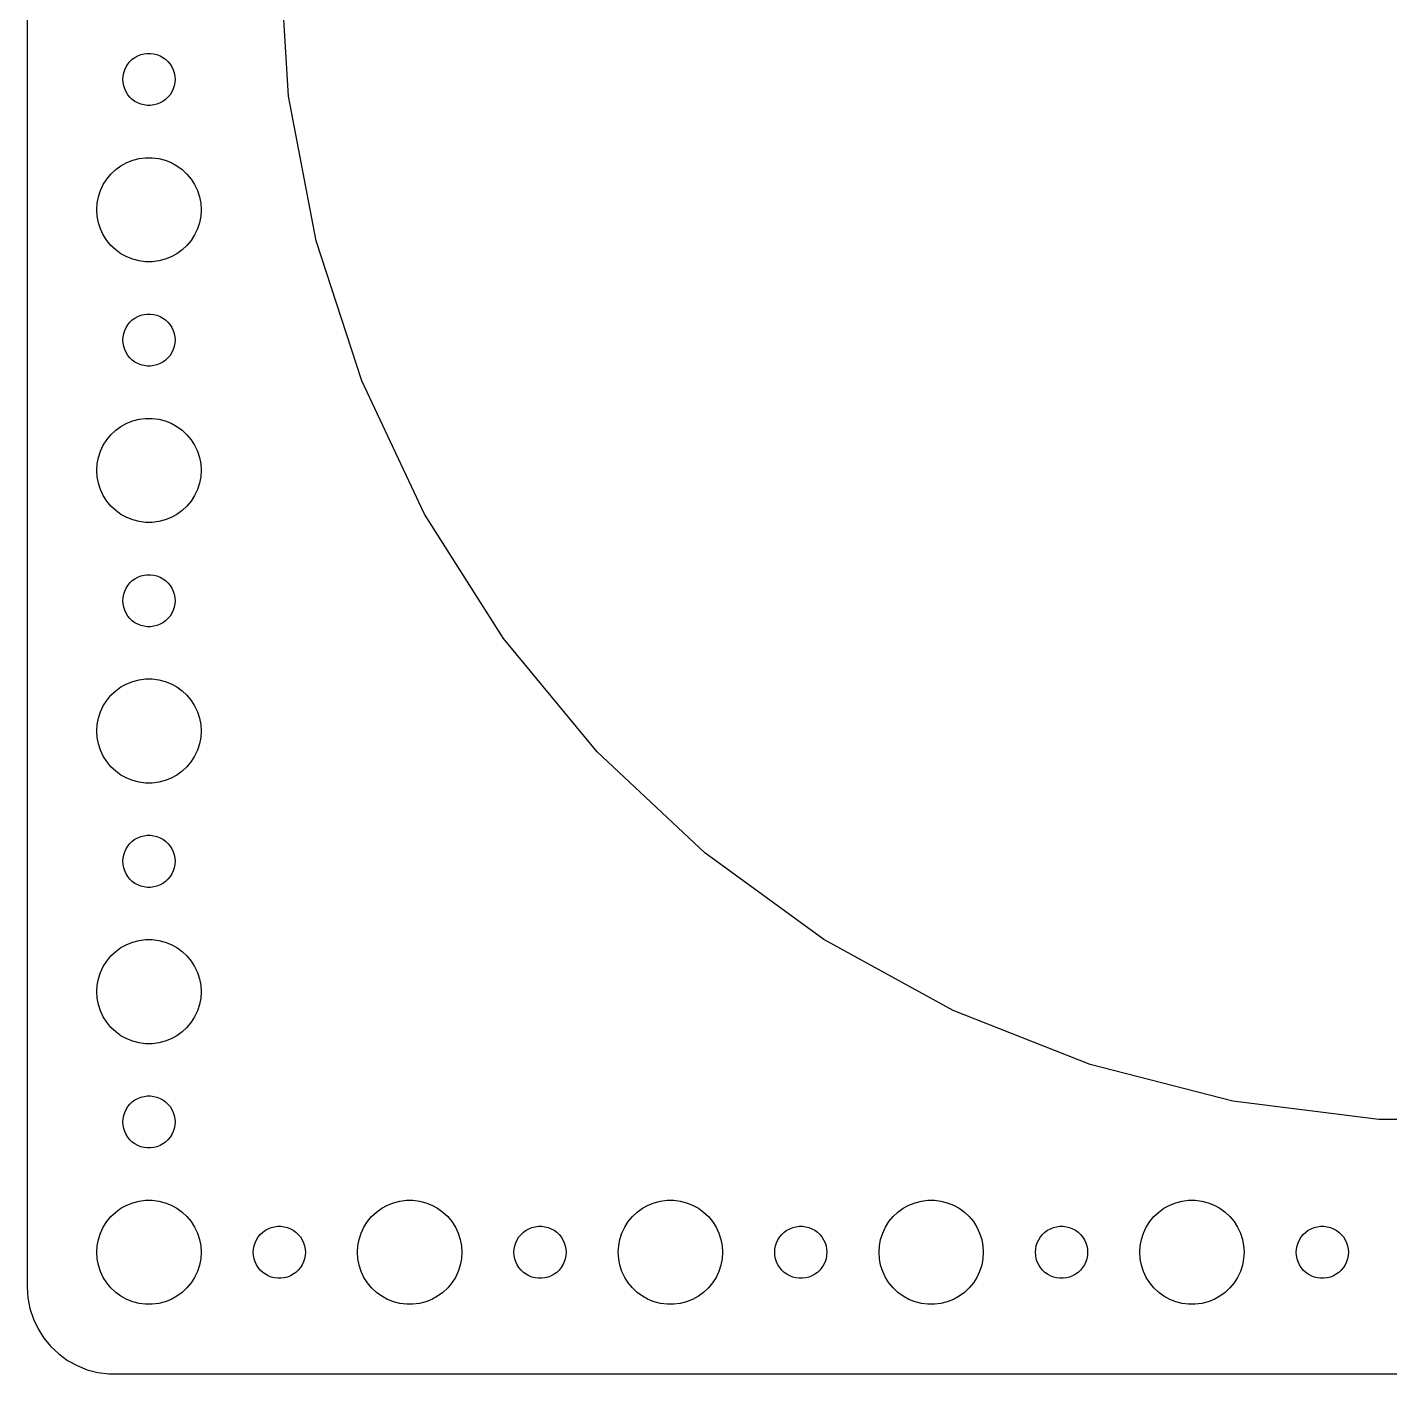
# Model space of a CAD drawing. Header units: metres. Extents: x -82 to 82, y -82 to 82.
# Drawn here: x -82 to -3.6, y -82 to -4.5 of the extents above; entities that cross this region are included whole.
import ezdxf

# ---------------------------------------------------------------- set-up
doc = ezdxf.new("R2010")
doc.units = ezdxf.units.M

msp = doc.modelspace()

# ---------------------------------------------------------------- linework, layer by layer
for p, q in [((-82, 77), (-82, -77)), ((-66.9677, -8.45999), (-67.5, 0)), ((-75.9561, -6.34422), (-75.8037, -6.23351)), ((-75.8037, -6.23351), (-75.6387, -6.14275)), ((-75.6387, -6.14275), (-75.4635, -6.07341)), ((-75.4635, -6.07341), (-75.2811, -6.02657)), ((-75.2811, -6.02657), (-75.0942, -6.00294)), ((-75.0942, -6.00294), (-74.9058, -6.00294)), ((-74.9058, -6.00294), (-74.7189, -6.02657)), ((-74.7189, -6.02657), (-74.5365, -6.07341)), ((-74.5365, -6.07341), (-74.3613, -6.14275)), ((-74.3613, -6.14275), (-74.1963, -6.23351)), ((-74.1963, -6.23351), (-74.0439, -6.34422)), ((-76.4529, -7.12695), (-76.3947, -6.9478)), ((-76.3947, -6.9478), (-76.3145, -6.77736)), ((-76.3145, -6.77736), (-76.2135, -6.61832)), ((-76.2135, -6.61832), (-76.0934, -6.47318)), ((-76.0934, -6.47318), (-75.9561, -6.34422)), ((-74.0439, -6.34422), (-73.9065, -6.47318)), ((-73.9065, -6.47318), (-73.7865, -6.61832)), ((-73.7865, -6.61832), (-73.6855, -6.77736)), ((-73.6855, -6.77736), (-73.6053, -6.9478)), ((-73.6053, -6.9478), (-73.5471, -7.12695)), ((-76.5, -7.5), (-76.4882, -7.312)), ((-76.4882, -7.68799), (-76.5, -7.5)), ((-76.4882, -7.312), (-76.4529, -7.12695)), ((-76.4529, -7.87303), (-76.4882, -7.68799)), ((-73.5471, -7.12695), (-73.5118, -7.312)), ((-73.5118, -7.68799), (-73.5471, -7.87303)), ((-73.5118, -7.312), (-73.5, -7.5)), ((-73.5, -7.5), (-73.5118, -7.68799)), ((-76.3947, -8.05219), (-76.4529, -7.87303)), ((-76.3145, -8.22263), (-76.3947, -8.05219)), ((-76.2135, -8.38167), (-76.3145, -8.22263)), ((-76.0934, -8.52681), (-76.2135, -8.38167)), ((-75.9561, -8.65576), (-76.0934, -8.52681)), ((-73.9065, -8.52681), (-74.0439, -8.65576)), ((-73.7865, -8.38167), (-73.9065, -8.52681)), ((-73.6855, -8.22263), (-73.7865, -8.38167)), ((-73.6053, -8.05219), (-73.6855, -8.22263)), ((-73.5471, -7.87303), (-73.6053, -8.05219)), ((-65.3794, -16.7866), (-66.9677, -8.45999)), ((-75.8037, -8.76648), (-75.9561, -8.65576)), ((-75.6387, -8.85724), (-75.8037, -8.76648)), ((-75.4635, -8.92657), (-75.6387, -8.85724)), ((-75.2811, -8.97342), (-75.4635, -8.92657)), ((-75.0942, -8.99704), (-75.2811, -8.97342)), ((-74.9058, -8.99704), (-75.0942, -8.99704)), ((-74.7189, -8.97342), (-74.9058, -8.99704)), ((-74.5365, -8.92657), (-74.7189, -8.97342)), ((-74.3613, -8.85724), (-74.5365, -8.92657)), ((-74.1963, -8.76648), (-74.3613, -8.85724)), ((-74.0439, -8.65576), (-74.1963, -8.76648)), ((-76.9123, -12.6884), (-76.6075, -12.467)), ((-76.6075, -12.467), (-76.2773, -12.2855)), ((-76.2773, -12.2855), (-75.927, -12.1468)), ((-75.927, -12.1468), (-75.5621, -12.0531)), ((-75.5621, -12.0531), (-75.1884, -12.0059)), ((-75.1884, -12.0059), (-74.8116, -12.0059)), ((-74.8116, -12.0059), (-74.4379, -12.0531)), ((-74.4379, -12.0531), (-74.073, -12.1468)), ((-74.073, -12.1468), (-73.7227, -12.2855)), ((-73.7227, -12.2855), (-73.3925, -12.467)), ((-73.3925, -12.467), (-73.0877, -12.6884)), ((-77.6289, -13.5547), (-77.427, -13.2366)), ((-77.427, -13.2366), (-77.1869, -12.9464)), ((-77.1869, -12.9464), (-76.9123, -12.6884)), ((-73.0877, -12.6884), (-72.8131, -12.9464)), ((-72.8131, -12.9464), (-72.573, -13.2366)), ((-72.573, -13.2366), (-72.3711, -13.5547)), ((-77.9057, -14.2539), (-77.7893, -13.8956)), ((-77.7893, -13.8956), (-77.6289, -13.5547)), ((-72.3711, -13.5547), (-72.2107, -13.8956)), ((-72.2107, -13.8956), (-72.0943, -14.2539)), ((-78, -15), (-77.9763, -14.624)), ((-77.9763, -14.624), (-77.9057, -14.2539)), ((-72.0943, -14.2539), (-72.0237, -14.624)), ((-72.0237, -14.624), (-72, -15)), ((-77.9763, -15.376), (-78, -15)), ((-77.9057, -15.7461), (-77.9763, -15.376)), ((-72.0237, -15.376), (-72.0943, -15.7461)), ((-72, -15), (-72.0237, -15.376)), ((-77.7893, -16.1044), (-77.9057, -15.7461)), ((-77.6289, -16.4453), (-77.7893, -16.1044)), ((-77.427, -16.7634), (-77.6289, -16.4453)), ((-72.3711, -16.4453), (-72.573, -16.7634)), ((-72.2107, -16.1044), (-72.3711, -16.4453)), ((-72.0943, -15.7461), (-72.2107, -16.1044)), ((-77.1869, -17.0536), (-77.427, -16.7634)), ((-76.9123, -17.3115), (-77.1869, -17.0536)), ((-72.8131, -17.0536), (-73.0877, -17.3115)), ((-72.573, -16.7634), (-72.8131, -17.0536)), ((-62.7599, -24.8484), (-65.3794, -16.7866)), ((-76.6075, -17.533), (-76.9123, -17.3115)), ((-76.2773, -17.7145), (-76.6075, -17.533)), ((-75.927, -17.8532), (-76.2773, -17.7145)), ((-75.5621, -17.9469), (-75.927, -17.8532)), ((-75.1884, -17.9941), (-75.5621, -17.9469)), ((-74.8116, -17.9941), (-75.1884, -17.9941)), ((-74.4379, -17.9469), (-74.8116, -17.9941)), ((-74.073, -17.8532), (-74.4379, -17.9469)), ((-73.7227, -17.7145), (-74.073, -17.8532)), ((-73.3925, -17.533), (-73.7227, -17.7145)), ((-73.0877, -17.3115), (-73.3925, -17.533)), ((-75.8037, -21.2335), (-75.6387, -21.1427)), ((-75.6387, -21.1427), (-75.4635, -21.0734)), ((-75.4635, -21.0734), (-75.2811, -21.0266)), ((-75.2811, -21.0266), (-75.0942, -21.003)), ((-75.0942, -21.003), (-74.9058, -21.003)), ((-74.9058, -21.003), (-74.7189, -21.0266)), ((-74.7189, -21.0266), (-74.5365, -21.0734)), ((-74.5365, -21.0734), (-74.3613, -21.1427)), ((-74.3613, -21.1427), (-74.1963, -21.2335)), ((-76.3947, -21.9478), (-76.3145, -21.7774)), ((-76.3145, -21.7774), (-76.2135, -21.6183)), ((-76.2135, -21.6183), (-76.0934, -21.4732)), ((-76.0934, -21.4732), (-75.9561, -21.3442)), ((-75.9561, -21.3442), (-75.8037, -21.2335)), ((-74.1963, -21.2335), (-74.0439, -21.3442)), ((-74.0439, -21.3442), (-73.9065, -21.4732)), ((-73.9065, -21.4732), (-73.7865, -21.6183)), ((-73.7865, -21.6183), (-73.6855, -21.7774)), ((-73.6855, -21.7774), (-73.6053, -21.9478)), ((-76.5, -22.5), (-76.4882, -22.312)), ((-76.4882, -22.688), (-76.5, -22.5)), ((-76.4882, -22.312), (-76.4529, -22.127)), ((-76.4529, -22.873), (-76.4882, -22.688)), ((-76.4529, -22.127), (-76.3947, -21.9478)), ((-73.6053, -21.9478), (-73.5471, -22.127)), ((-73.5471, -22.127), (-73.5118, -22.312)), ((-73.5118, -22.688), (-73.5471, -22.873)), ((-73.5118, -22.312), (-73.5, -22.5)), ((-73.5, -22.5), (-73.5118, -22.688)), ((-76.3947, -23.0522), (-76.4529, -22.873)), ((-76.3145, -23.2226), (-76.3947, -23.0522)), ((-76.2135, -23.3817), (-76.3145, -23.2226)), ((-76.0934, -23.5268), (-76.2135, -23.3817)), ((-73.7865, -23.3817), (-73.9065, -23.5268)), ((-73.6855, -23.2226), (-73.7865, -23.3817)), ((-73.6053, -23.0522), (-73.6855, -23.2226)), ((-73.5471, -22.873), (-73.6053, -23.0522)), ((-75.9561, -23.6558), (-76.0934, -23.5268)), ((-75.8037, -23.7665), (-75.9561, -23.6558)), ((-75.6387, -23.8572), (-75.8037, -23.7665)), ((-75.4635, -23.9266), (-75.6387, -23.8572)), ((-75.2811, -23.9734), (-75.4635, -23.9266)), ((-75.0942, -23.997), (-75.2811, -23.9734)), ((-74.9058, -23.997), (-75.0942, -23.997)), ((-74.7189, -23.9734), (-74.9058, -23.997)), ((-74.5365, -23.9266), (-74.7189, -23.9734)), ((-74.3613, -23.8572), (-74.5365, -23.9266)), ((-74.1963, -23.7665), (-74.3613, -23.8572)), ((-74.0439, -23.6558), (-74.1963, -23.7665)), ((-73.9065, -23.5268), (-74.0439, -23.6558)), ((-59.1507, -32.5184), (-62.7599, -24.8484)), ((-76.6075, -27.467), (-76.2773, -27.2855)), ((-76.2773, -27.2855), (-75.927, -27.1468)), ((-75.927, -27.1468), (-75.5621, -27.0531)), ((-75.5621, -27.0531), (-75.1884, -27.0059)), ((-75.1884, -27.0059), (-74.8116, -27.0059)), ((-74.8116, -27.0059), (-74.4379, -27.0531)), ((-74.4379, -27.0531), (-74.073, -27.1468)), ((-74.073, -27.1468), (-73.7227, -27.2855)), ((-73.7227, -27.2855), (-73.3925, -27.467)), ((-77.427, -28.2366), (-77.1869, -27.9464)), ((-77.1869, -27.9464), (-76.9123, -27.6884)), ((-76.9123, -27.6884), (-76.6075, -27.467)), ((-73.3925, -27.467), (-73.0877, -27.6884)), ((-73.0877, -27.6884), (-72.8131, -27.9464)), ((-72.8131, -27.9464), (-72.573, -28.2366)), ((-77.9057, -29.2539), (-77.7893, -28.8956)), ((-77.7893, -28.8956), (-77.6289, -28.5547)), ((-77.6289, -28.5547), (-77.427, -28.2366)), ((-72.573, -28.2366), (-72.3711, -28.5547)), ((-72.3711, -28.5547), (-72.2107, -28.8956)), ((-72.2107, -28.8956), (-72.0943, -29.2539)), ((-78, -30), (-77.9763, -29.624)), ((-77.9763, -29.624), (-77.9057, -29.2539)), ((-72.0943, -29.2539), (-72.0237, -29.624)), ((-72.0237, -29.624), (-72, -30)), ((-77.9763, -30.376), (-78, -30)), ((-77.9057, -30.7461), (-77.9763, -30.376)), ((-72.0237, -30.376), (-72.0943, -30.7461)), ((-72, -30), (-72.0237, -30.376)), ((-77.7893, -31.1044), (-77.9057, -30.7461)), ((-77.6289, -31.4453), (-77.7893, -31.1044)), ((-72.2107, -31.1044), (-72.3711, -31.4453)), ((-72.0943, -30.7461), (-72.2107, -31.1044)), ((-77.427, -31.7634), (-77.6289, -31.4453)), ((-77.1869, -32.0536), (-77.427, -31.7634)), ((-76.9123, -32.3115), (-77.1869, -32.0536)), ((-72.8131, -32.0536), (-73.0877, -32.3115)), ((-72.573, -31.7634), (-72.8131, -32.0536)), ((-72.3711, -31.4453), (-72.573, -31.7634)), ((-76.6075, -32.533), (-76.9123, -32.3115)), ((-76.2773, -32.7145), (-76.6075, -32.533)), ((-75.927, -32.8532), (-76.2773, -32.7145)), ((-75.5621, -32.9469), (-75.927, -32.8532)), ((-74.073, -32.8532), (-74.4379, -32.9469)), ((-73.7227, -32.7145), (-74.073, -32.8532)), ((-73.3925, -32.533), (-73.7227, -32.7145)), ((-73.0877, -32.3115), (-73.3925, -32.533)), ((-54.6086, -39.6755), (-59.1507, -32.5184)), ((-75.1884, -32.9941), (-75.5621, -32.9469)), ((-74.8116, -32.9941), (-75.1884, -32.9941)), ((-74.4379, -32.9469), (-74.8116, -32.9941)), ((-75.4635, -36.0734), (-75.2811, -36.0266)), ((-75.2811, -36.0266), (-75.0942, -36.003)), ((-75.0942, -36.003), (-74.9058, -36.003)), ((-74.9058, -36.003), (-74.7189, -36.0266)), ((-74.7189, -36.0266), (-74.5365, -36.0734)), ((-76.3947, -36.9478), (-76.3145, -36.7774)), ((-76.3145, -36.7774), (-76.2135, -36.6183)), ((-76.2135, -36.6183), (-76.0934, -36.4732)), ((-76.0934, -36.4732), (-75.9561, -36.3442)), ((-75.9561, -36.3442), (-75.8037, -36.2335)), ((-75.8037, -36.2335), (-75.6387, -36.1428)), ((-75.6387, -36.1428), (-75.4635, -36.0734)), ((-74.5365, -36.0734), (-74.3613, -36.1428)), ((-74.3613, -36.1428), (-74.1963, -36.2335)), ((-74.1963, -36.2335), (-74.0439, -36.3442)), ((-74.0439, -36.3442), (-73.9065, -36.4732)), ((-73.9065, -36.4732), (-73.7865, -36.6183)), ((-73.7865, -36.6183), (-73.6855, -36.7774)), ((-73.6855, -36.7774), (-73.6053, -36.9478)), ((-76.5, -37.5), (-76.4882, -37.312)), ((-76.4882, -37.688), (-76.5, -37.5)), ((-76.4882, -37.312), (-76.4529, -37.127)), ((-76.4529, -37.127), (-76.3947, -36.9478)), ((-73.6053, -36.9478), (-73.5471, -37.127)), ((-73.5471, -37.127), (-73.5118, -37.312)), ((-73.5118, -37.312), (-73.5, -37.5)), ((-73.5, -37.5), (-73.5118, -37.688)), ((-76.4529, -37.873), (-76.4882, -37.688)), ((-76.3947, -38.0522), (-76.4529, -37.873)), ((-76.3145, -38.2226), (-76.3947, -38.0522)), ((-76.2135, -38.3817), (-76.3145, -38.2226)), ((-76.0934, -38.5268), (-76.2135, -38.3817)), ((-73.7865, -38.3817), (-73.9065, -38.5268)), ((-73.6855, -38.2226), (-73.7865, -38.3817)), ((-73.6053, -38.0522), (-73.6855, -38.2226)), ((-73.5471, -37.873), (-73.6053, -38.0522)), ((-73.5118, -37.688), (-73.5471, -37.873)), ((-75.9561, -38.6558), (-76.0934, -38.5268)), ((-75.8037, -38.7665), (-75.9561, -38.6558)), ((-75.6387, -38.8572), (-75.8037, -38.7665)), ((-75.4635, -38.9266), (-75.6387, -38.8572)), ((-75.2811, -38.9734), (-75.4635, -38.9266)), ((-75.0942, -38.997), (-75.2811, -38.9734)), ((-74.9058, -38.997), (-75.0942, -38.997)), ((-74.7189, -38.9734), (-74.9058, -38.997)), ((-74.5365, -38.9266), (-74.7189, -38.9734)), ((-74.3613, -38.8572), (-74.5365, -38.9266)), ((-74.1963, -38.7665), (-74.3613, -38.8572)), ((-74.0439, -38.6558), (-74.1963, -38.7665)), ((-73.9065, -38.5268), (-74.0439, -38.6558)), ((-49.2054, -46.2069), (-54.6086, -39.6755)), ((-76.6075, -42.467), (-76.2773, -42.2855)), ((-76.2773, -42.2855), (-75.927, -42.1468)), ((-75.927, -42.1468), (-75.5621, -42.0531)), ((-75.5621, -42.0531), (-75.1884, -42.0059)), ((-75.1884, -42.0059), (-74.8116, -42.0059)), ((-74.8116, -42.0059), (-74.4379, -42.0531)), ((-74.4379, -42.0531), (-74.073, -42.1468)), ((-74.073, -42.1468), (-73.7227, -42.2855)), ((-73.7227, -42.2855), (-73.3925, -42.467)), ((-77.427, -43.2366), (-77.1869, -42.9464)), ((-77.1869, -42.9464), (-76.9123, -42.6885)), ((-76.9123, -42.6885), (-76.6075, -42.467)), ((-73.3925, -42.467), (-73.0877, -42.6885)), ((-73.0877, -42.6885), (-72.8131, -42.9464)), ((-72.8131, -42.9464), (-72.573, -43.2366)), ((-77.7893, -43.8956), (-77.6289, -43.5547)), ((-77.6289, -43.5547), (-77.427, -43.2366)), ((-72.573, -43.2366), (-72.3711, -43.5547)), ((-72.3711, -43.5547), (-72.2107, -43.8956)), ((-78, -45), (-77.9763, -44.624)), ((-77.9763, -44.624), (-77.9057, -44.2539)), ((-77.9057, -44.2539), (-77.7893, -43.8956)), ((-72.2107, -43.8956), (-72.0943, -44.2539)), ((-72.0943, -44.2539), (-72.0237, -44.624)), ((-72.0237, -44.624), (-72, -45)), ((-77.9763, -45.376), (-78, -45)), ((-77.9057, -45.7461), (-77.9763, -45.376)), ((-72.0237, -45.376), (-72.0943, -45.7461)), ((-72, -45), (-72.0237, -45.376)), ((-77.7893, -46.1044), (-77.9057, -45.7461)), ((-77.6289, -46.4453), (-77.7893, -46.1044)), ((-72.2107, -46.1044), (-72.3711, -46.4453)), ((-72.0943, -45.7461), (-72.2107, -46.1044)), ((-43.0261, -52.0096), (-49.2054, -46.2069)), ((-77.427, -46.7634), (-77.6289, -46.4453)), ((-77.1869, -47.0536), (-77.427, -46.7634)), ((-72.573, -46.7634), (-72.8131, -47.0536)), ((-72.3711, -46.4453), (-72.573, -46.7634)), ((-76.9123, -47.3115), (-77.1869, -47.0536)), ((-76.6075, -47.533), (-76.9123, -47.3115)), ((-76.2773, -47.7145), (-76.6075, -47.533)), ((-75.927, -47.8532), (-76.2773, -47.7145)), ((-73.7227, -47.7145), (-74.073, -47.8532)), ((-73.3925, -47.533), (-73.7227, -47.7145)), ((-73.0877, -47.3115), (-73.3925, -47.533)), ((-72.8131, -47.0536), (-73.0877, -47.3115)), ((-75.5621, -47.9469), (-75.927, -47.8532)), ((-75.1884, -47.9941), (-75.5621, -47.9469)), ((-74.8116, -47.9941), (-75.1884, -47.9941)), ((-74.4379, -47.9469), (-74.8116, -47.9941)), ((-74.073, -47.8532), (-74.4379, -47.9469)), ((-76.3145, -51.7774), (-76.2135, -51.6183)), ((-76.2135, -51.6183), (-76.0934, -51.4732)), ((-76.0934, -51.4732), (-75.9561, -51.3442)), ((-75.9561, -51.3442), (-75.8037, -51.2335)), ((-75.8037, -51.2335), (-75.6387, -51.1428)), ((-75.6387, -51.1428), (-75.4635, -51.0734)), ((-75.4635, -51.0734), (-75.2811, -51.0266)), ((-75.2811, -51.0266), (-75.0942, -51.003)), ((-75.0942, -51.003), (-74.9058, -51.003)), ((-74.9058, -51.003), (-74.7189, -51.0266)), ((-74.7189, -51.0266), (-74.5365, -51.0734)), ((-74.5365, -51.0734), (-74.3613, -51.1428)), ((-74.3613, -51.1428), (-74.1963, -51.2335)), ((-74.1963, -51.2335), (-74.0439, -51.3442)), ((-74.0439, -51.3442), (-73.9065, -51.4732)), ((-73.9065, -51.4732), (-73.7865, -51.6183)), ((-73.7865, -51.6183), (-73.6855, -51.7774)), ((-76.5, -52.5), (-76.4882, -52.312)), ((-76.4882, -52.688), (-76.5, -52.5)), ((-76.4882, -52.312), (-76.4529, -52.127)), ((-76.4529, -52.127), (-76.3947, -51.9478)), ((-76.3947, -51.9478), (-76.3145, -51.7774)), ((-73.6855, -51.7774), (-73.6053, -51.9478)), ((-73.6053, -51.9478), (-73.5471, -52.127)), ((-73.5471, -52.127), (-73.5118, -52.312)), ((-73.5118, -52.312), (-73.5, -52.5)), ((-73.5, -52.5), (-73.5118, -52.688)), ((-36.1683, -56.9921), (-43.0261, -52.0096)), ((-76.4529, -52.873), (-76.4882, -52.688)), ((-76.3947, -53.0522), (-76.4529, -52.873)), ((-76.3145, -53.2226), (-76.3947, -53.0522)), ((-76.2135, -53.3817), (-76.3145, -53.2226)), ((-73.6855, -53.2226), (-73.7865, -53.3817)), ((-73.6053, -53.0522), (-73.6855, -53.2226)), ((-73.5471, -52.873), (-73.6053, -53.0522)), ((-73.5118, -52.688), (-73.5471, -52.873)), ((-76.0934, -53.5268), (-76.2135, -53.3817)), ((-75.9561, -53.6558), (-76.0934, -53.5268)), ((-75.8037, -53.7665), (-75.9561, -53.6558)), ((-75.6387, -53.8572), (-75.8037, -53.7665)), ((-75.4635, -53.9266), (-75.6387, -53.8572)), ((-75.2811, -53.9734), (-75.4635, -53.9266)), ((-75.0942, -53.997), (-75.2811, -53.9734)), ((-74.9058, -53.997), (-75.0942, -53.997)), ((-74.7189, -53.9734), (-74.9058, -53.997)), ((-74.5365, -53.9266), (-74.7189, -53.9734)), ((-74.3613, -53.8572), (-74.5365, -53.9266)), ((-74.1963, -53.7665), (-74.3613, -53.8572)), ((-74.0439, -53.6558), (-74.1963, -53.7665)), ((-73.9065, -53.5268), (-74.0439, -53.6558)), ((-73.7865, -53.3817), (-73.9065, -53.5268)), ((-76.2773, -57.2855), (-75.927, -57.1468)), ((-75.927, -57.1468), (-75.5621, -57.0531)), ((-75.5621, -57.0531), (-75.1884, -57.0059)), ((-75.1884, -57.0059), (-74.8116, -57.0059)), ((-74.8116, -57.0059), (-74.4379, -57.0531)), ((-74.4379, -57.0531), (-74.073, -57.1468)), ((-74.073, -57.1468), (-73.7227, -57.2855)), ((-28.7401, -61.0758), (-36.1683, -56.9921)), ((-77.427, -58.2366), (-77.1869, -57.9464)), ((-77.1869, -57.9464), (-76.9123, -57.6885)), ((-76.9123, -57.6885), (-76.6075, -57.467)), ((-76.6075, -57.467), (-76.2773, -57.2855)), ((-73.7227, -57.2855), (-73.3925, -57.467)), ((-73.3925, -57.467), (-73.0877, -57.6885)), ((-73.0877, -57.6885), (-72.8131, -57.9464)), ((-72.8131, -57.9464), (-72.573, -58.2366)), ((-77.7893, -58.8956), (-77.6289, -58.5547)), ((-77.6289, -58.5547), (-77.427, -58.2366)), ((-72.573, -58.2366), (-72.3711, -58.5547)), ((-72.3711, -58.5547), (-72.2107, -58.8956)), ((-77.9763, -59.624), (-77.9057, -59.2539)), ((-77.9057, -59.2539), (-77.7893, -58.8956)), ((-72.2107, -58.8956), (-72.0943, -59.2539)), ((-72.0943, -59.2539), (-72.0237, -59.624)), ((-78, -60), (-77.9763, -59.624)), ((-77.9763, -60.376), (-78, -60)), ((-72.0237, -59.624), (-72, -60)), ((-72, -60), (-72.0237, -60.376)), ((-77.9057, -60.7461), (-77.9763, -60.376)), ((-77.7893, -61.1044), (-77.9057, -60.7461)), ((-77.6289, -61.4453), (-77.7893, -61.1044)), ((-72.2107, -61.1044), (-72.3711, -61.4453)), ((-72.0943, -60.7461), (-72.2107, -61.1044)), ((-72.0237, -60.376), (-72.0943, -60.7461)), ((-20.8586, -64.1963), (-28.7401, -61.0758)), ((-77.427, -61.7634), (-77.6289, -61.4453)), ((-77.1869, -62.0536), (-77.427, -61.7634)), ((-72.573, -61.7634), (-72.8131, -62.0536)), ((-72.3711, -61.4453), (-72.573, -61.7634)), ((-76.9123, -62.3115), (-77.1869, -62.0536)), ((-76.6075, -62.533), (-76.9123, -62.3115)), ((-76.2773, -62.7145), (-76.6075, -62.533)), ((-73.3925, -62.533), (-73.7227, -62.7145)), ((-73.0877, -62.3115), (-73.3925, -62.533)), ((-72.8131, -62.0536), (-73.0877, -62.3115)), ((-75.927, -62.8532), (-76.2773, -62.7145)), ((-75.5621, -62.9469), (-75.927, -62.8532)), ((-75.1884, -62.9941), (-75.5621, -62.9469)), ((-74.8116, -62.9941), (-75.1884, -62.9941)), ((-74.4379, -62.9469), (-74.8116, -62.9941)), ((-74.073, -62.8532), (-74.4379, -62.9469)), ((-73.7227, -62.7145), (-74.073, -62.8532)), ((-12.6482, -66.3044), (-20.8586, -64.1963)), ((-76.3145, -66.7774), (-76.2135, -66.6183)), ((-76.2135, -66.6183), (-76.0934, -66.4732)), ((-76.0934, -66.4732), (-75.9561, -66.3442)), ((-75.9561, -66.3442), (-75.8037, -66.2335)), ((-75.8037, -66.2335), (-75.6387, -66.1428)), ((-75.6387, -66.1428), (-75.4635, -66.0734)), ((-75.4635, -66.0734), (-75.2811, -66.0266)), ((-75.2811, -66.0266), (-75.0942, -66.003)), ((-75.0942, -66.003), (-74.9058, -66.003)), ((-74.9058, -66.003), (-74.7189, -66.0266)), ((-74.7189, -66.0266), (-74.5365, -66.0734)), ((-74.5365, -66.0734), (-74.3613, -66.1428)), ((-74.3613, -66.1428), (-74.1963, -66.2335)), ((-74.1963, -66.2335), (-74.0439, -66.3442)), ((-74.0439, -66.3442), (-73.9065, -66.4732)), ((-73.9065, -66.4732), (-73.7865, -66.6183)), ((-73.7865, -66.6183), (-73.6855, -66.7774)), ((-4.23836, -67.3668), (-12.6482, -66.3044)), ((-76.5, -67.5), (-76.4882, -67.312)), ((-76.4882, -67.312), (-76.4529, -67.127)), ((-76.4529, -67.127), (-76.3947, -66.9478)), ((-76.3947, -66.9478), (-76.3145, -66.7774)), ((-73.6855, -66.7774), (-73.6053, -66.9478)), ((-73.6053, -66.9478), (-73.5471, -67.127)), ((-73.5471, -67.127), (-73.5118, -67.312)), ((-73.5118, -67.312), (-73.5, -67.5)), ((4.23836, -67.3668), (-4.23836, -67.3668)), ((-76.4882, -67.688), (-76.5, -67.5)), ((-76.4529, -67.873), (-76.4882, -67.688)), ((-76.3947, -68.0522), (-76.4529, -67.873)), ((-76.3145, -68.2226), (-76.3947, -68.0522)), ((-73.6053, -68.0522), (-73.6855, -68.2226)), ((-73.5471, -67.873), (-73.6053, -68.0522)), ((-73.5118, -67.688), (-73.5471, -67.873)), ((-73.5, -67.5), (-73.5118, -67.688)), ((-76.2135, -68.3817), (-76.3145, -68.2226)), ((-76.0934, -68.5268), (-76.2135, -68.3817)), ((-75.9561, -68.6558), (-76.0934, -68.5268)), ((-75.8037, -68.7665), (-75.9561, -68.6558)), ((-75.6387, -68.8572), (-75.8037, -68.7665)), ((-75.4635, -68.9266), (-75.6387, -68.8572)), ((-75.2811, -68.9734), (-75.4635, -68.9266)), ((-75.0942, -68.997), (-75.2811, -68.9734)), ((-74.7189, -68.9734), (-74.9058, -68.997)), ((-74.5365, -68.9266), (-74.7189, -68.9734)), ((-74.3613, -68.8572), (-74.5365, -68.9266)), ((-74.1963, -68.7665), (-74.3613, -68.8572)), ((-74.0439, -68.6558), (-74.1963, -68.7665)), ((-73.9065, -68.5268), (-74.0439, -68.6558)), ((-73.7865, -68.3817), (-73.9065, -68.5268)), ((-73.6855, -68.2226), (-73.7865, -68.3817)), ((-74.9058, -68.997), (-75.0942, -68.997)), ((-75.927, -72.1468), (-75.5621, -72.0531)), ((-75.5621, -72.0531), (-75.1884, -72.0059)), ((-75.1884, -72.0059), (-74.8116, -72.0059)), ((-74.8116, -72.0059), (-74.4379, -72.0531)), ((-74.4379, -72.0531), (-74.073, -72.1468)), ((-60.927, -72.1468), (-60.5621, -72.0531)), ((-60.5621, -72.0531), (-60.1884, -72.0059)), ((-60.1884, -72.0059), (-59.8116, -72.0059)), ((-59.8116, -72.0059), (-59.4379, -72.0531)), ((-59.4379, -72.0531), (-59.0729, -72.1468)), ((-45.927, -72.1468), (-45.5621, -72.0531)), ((-45.5621, -72.0531), (-45.1884, -72.0059)), ((-45.1884, -72.0059), (-44.8116, -72.0059)), ((-44.8116, -72.0059), (-44.4379, -72.0531)), ((-44.4379, -72.0531), (-44.0729, -72.1468)), ((-30.927, -72.1468), (-30.5621, -72.0531)), ((-30.5621, -72.0531), (-30.1884, -72.0059)), ((-30.1884, -72.0059), (-29.8116, -72.0059)), ((-29.8116, -72.0059), (-29.4379, -72.0531)), ((-29.4379, -72.0531), (-29.0729, -72.1468)), ((-15.927, -72.1468), (-15.5621, -72.0531)), ((-15.5621, -72.0531), (-15.1884, -72.0059)), ((-15.1884, -72.0059), (-14.8116, -72.0059)), ((-14.8116, -72.0059), (-14.4379, -72.0531)), ((-14.4379, -72.0531), (-14.0729, -72.1468)), ((-77.1869, -72.9464), (-76.9123, -72.6885)), ((-76.9123, -72.6885), (-76.6075, -72.467)), ((-76.6075, -72.467), (-76.2773, -72.2855)), ((-76.2773, -72.2855), (-75.927, -72.1468)), ((-74.073, -72.1468), (-73.7227, -72.2855)), ((-73.7227, -72.2855), (-73.3925, -72.467)), ((-73.3925, -72.467), (-73.0877, -72.6885)), ((-73.0877, -72.6885), (-72.8131, -72.9464)), ((-62.1869, -72.9464), (-61.9123, -72.6885)), ((-61.9123, -72.6885), (-61.6075, -72.467)), ((-61.6075, -72.467), (-61.2773, -72.2855)), ((-61.2773, -72.2855), (-60.927, -72.1468)), ((-59.0729, -72.1468), (-58.7227, -72.2855)), ((-58.7227, -72.2855), (-58.3925, -72.467)), ((-58.3925, -72.467), (-58.0877, -72.6885)), ((-58.0877, -72.6885), (-57.8131, -72.9464)), ((-47.1869, -72.9464), (-46.9123, -72.6885)), ((-46.9123, -72.6885), (-46.6075, -72.467)), ((-46.6075, -72.467), (-46.2773, -72.2855)), ((-46.2773, -72.2855), (-45.927, -72.1468)), ((-44.0729, -72.1468), (-43.7227, -72.2855)), ((-43.7227, -72.2855), (-43.3925, -72.467)), ((-43.3925, -72.467), (-43.0877, -72.6885)), ((-43.0877, -72.6885), (-42.8131, -72.9464)), ((-32.1869, -72.9464), (-31.9123, -72.6885)), ((-31.9123, -72.6885), (-31.6075, -72.467)), ((-31.6075, -72.467), (-31.2773, -72.2855)), ((-31.2773, -72.2855), (-30.927, -72.1468)), ((-29.0729, -72.1468), (-28.7227, -72.2855)), ((-28.7227, -72.2855), (-28.3925, -72.467)), ((-28.3925, -72.467), (-28.0877, -72.6885)), ((-28.0877, -72.6885), (-27.8131, -72.9464)), ((-17.1869, -72.9464), (-16.9123, -72.6885)), ((-16.9123, -72.6885), (-16.6075, -72.467)), ((-16.6075, -72.467), (-16.2773, -72.2855)), ((-16.2773, -72.2855), (-15.927, -72.1468)), ((-14.0729, -72.1468), (-13.7227, -72.2855)), ((-13.7227, -72.2855), (-13.3925, -72.467)), ((-13.3925, -72.467), (-13.0877, -72.6885)), ((-13.0877, -72.6885), (-12.8131, -72.9464)), ((-77.7893, -73.8956), (-77.6289, -73.5547)), ((-77.6289, -73.5547), (-77.427, -73.2366)), ((-77.427, -73.2366), (-77.1869, -72.9464)), ((-72.8131, -72.9464), (-72.573, -73.2366)), ((-72.573, -73.2366), (-72.3711, -73.5547)), ((-72.3711, -73.5547), (-72.2107, -73.8956)), ((-68.3037, -73.7335), (-68.1387, -73.6428)), ((-68.1387, -73.6428), (-67.9635, -73.5734)), ((-67.9635, -73.5734), (-67.7811, -73.5266)), ((-67.7811, -73.5266), (-67.5942, -73.503)), ((-67.5942, -73.503), (-67.4058, -73.503)), ((-67.4058, -73.503), (-67.2189, -73.5266)), ((-67.2189, -73.5266), (-67.0365, -73.5734)), ((-67.0365, -73.5734), (-66.8613, -73.6428)), ((-66.8613, -73.6428), (-66.6963, -73.7335)), ((-62.7893, -73.8956), (-62.6289, -73.5547)), ((-62.6289, -73.5547), (-62.427, -73.2366)), ((-62.427, -73.2366), (-62.1869, -72.9464)), ((-57.8131, -72.9464), (-57.5729, -73.2366)), ((-57.5729, -73.2366), (-57.3711, -73.5547)), ((-57.3711, -73.5547), (-57.2107, -73.8956)), ((-53.3037, -73.7335), (-53.1387, -73.6428)), ((-53.1387, -73.6428), (-52.9635, -73.5734)), ((-52.9635, -73.5734), (-52.7811, -73.5266)), ((-52.7811, -73.5266), (-52.5942, -73.503)), ((-52.5942, -73.503), (-52.4058, -73.503)), ((-52.4058, -73.503), (-52.2189, -73.5266)), ((-52.2189, -73.5266), (-52.0365, -73.5734)), ((-52.0365, -73.5734), (-51.8613, -73.6428)), ((-51.8613, -73.6428), (-51.6963, -73.7335)), ((-47.7893, -73.8956), (-47.6289, -73.5547)), ((-47.6289, -73.5547), (-47.427, -73.2366)), ((-47.427, -73.2366), (-47.1869, -72.9464)), ((-42.8131, -72.9464), (-42.5729, -73.2366)), ((-42.5729, -73.2366), (-42.3711, -73.5547)), ((-42.3711, -73.5547), (-42.2107, -73.8956)), ((-38.3037, -73.7335), (-38.1387, -73.6428)), ((-38.1387, -73.6428), (-37.9635, -73.5734)), ((-37.9635, -73.5734), (-37.7811, -73.5266)), ((-37.7811, -73.5266), (-37.5942, -73.503)), ((-37.5942, -73.503), (-37.4058, -73.503)), ((-37.4058, -73.503), (-37.2189, -73.5266)), ((-37.2189, -73.5266), (-37.0365, -73.5734)), ((-37.0365, -73.5734), (-36.8613, -73.6428)), ((-36.8613, -73.6428), (-36.6963, -73.7335)), ((-32.7893, -73.8956), (-32.6289, -73.5547)), ((-32.6289, -73.5547), (-32.427, -73.2366)), ((-32.427, -73.2366), (-32.1869, -72.9464)), ((-27.8131, -72.9464), (-27.5729, -73.2366)), ((-27.5729, -73.2366), (-27.3711, -73.5547)), ((-27.3711, -73.5547), (-27.2107, -73.8956)), ((-23.3037, -73.7335), (-23.1387, -73.6428)), ((-23.1387, -73.6428), (-22.9635, -73.5734)), ((-22.9635, -73.5734), (-22.7811, -73.5266)), ((-22.7811, -73.5266), (-22.5942, -73.503)), ((-22.5942, -73.503), (-22.4058, -73.503)), ((-22.4058, -73.503), (-22.2189, -73.5266)), ((-22.2189, -73.5266), (-22.0365, -73.5734)), ((-22.0365, -73.5734), (-21.8613, -73.6428)), ((-21.8613, -73.6428), (-21.6963, -73.7335)), ((-17.7893, -73.8956), (-17.6289, -73.5547)), ((-17.6289, -73.5547), (-17.427, -73.2366)), ((-17.427, -73.2366), (-17.1869, -72.9464)), ((-12.8131, -72.9464), (-12.5729, -73.2366)), ((-12.5729, -73.2366), (-12.3711, -73.5547)), ((-12.3711, -73.5547), (-12.2107, -73.8956)), ((-8.30373, -73.7335), (-8.13866, -73.6428)), ((-8.13866, -73.6428), (-7.96352, -73.5734)), ((-7.96352, -73.5734), (-7.78107, -73.5266)), ((-7.78107, -73.5266), (-7.59418, -73.503)), ((-7.59418, -73.503), (-7.40581, -73.503)), ((-7.40581, -73.503), (-7.21892, -73.5266)), ((-7.21892, -73.5266), (-7.03647, -73.5734)), ((-7.03647, -73.5734), (-6.86133, -73.6428)), ((-6.86133, -73.6428), (-6.69626, -73.7335)), ((-77.9763, -74.624), (-77.9057, -74.2539)), ((-77.9057, -74.2539), (-77.7893, -73.8956)), ((-72.2107, -73.8956), (-72.0943, -74.2539)), ((-72.0943, -74.2539), (-72.0237, -74.624)), ((-68.9529, -74.627), (-68.8947, -74.4478)), ((-68.8947, -74.4478), (-68.8145, -74.2774)), ((-68.8145, -74.2774), (-68.7135, -74.1183)), ((-68.7135, -74.1183), (-68.5934, -73.9732)), ((-68.5934, -73.9732), (-68.4561, -73.8442)), ((-68.4561, -73.8442), (-68.3037, -73.7335)), ((-66.6963, -73.7335), (-66.5439, -73.8442)), ((-66.5439, -73.8442), (-66.4065, -73.9732)), ((-66.4065, -73.9732), (-66.2865, -74.1183)), ((-66.2865, -74.1183), (-66.1855, -74.2774)), ((-66.1855, -74.2774), (-66.1053, -74.4478)), ((-66.1053, -74.4478), (-66.0471, -74.627)), ((-62.9763, -74.624), (-62.9057, -74.2539)), ((-62.9057, -74.2539), (-62.7893, -73.8956)), ((-57.2107, -73.8956), (-57.0942, -74.2539)), ((-57.0942, -74.2539), (-57.0237, -74.624)), ((-53.9529, -74.627), (-53.8947, -74.4478)), ((-53.8947, -74.4478), (-53.8145, -74.2774)), ((-53.8145, -74.2774), (-53.7135, -74.1183)), ((-53.7135, -74.1183), (-53.5934, -73.9732)), ((-53.5934, -73.9732), (-53.4561, -73.8442)), ((-53.4561, -73.8442), (-53.3037, -73.7335)), ((-51.6963, -73.7335), (-51.5439, -73.8442)), ((-51.5439, -73.8442), (-51.4065, -73.9732)), ((-51.4065, -73.9732), (-51.2865, -74.1183)), ((-51.2865, -74.1183), (-51.1855, -74.2774)), ((-51.1855, -74.2774), (-51.1053, -74.4478)), ((-51.1053, -74.4478), (-51.0471, -74.627)), ((-47.9763, -74.624), (-47.9057, -74.2539)), ((-47.9057, -74.2539), (-47.7893, -73.8956)), ((-42.2107, -73.8956), (-42.0942, -74.2539)), ((-42.0942, -74.2539), (-42.0237, -74.624)), ((-38.9529, -74.627), (-38.8947, -74.4478)), ((-38.8947, -74.4478), (-38.8145, -74.2774)), ((-38.8145, -74.2774), (-38.7135, -74.1183)), ((-38.7135, -74.1183), (-38.5934, -73.9732)), ((-38.5934, -73.9732), (-38.4561, -73.8442)), ((-38.4561, -73.8442), (-38.3037, -73.7335)), ((-36.6963, -73.7335), (-36.5439, -73.8442)), ((-36.5439, -73.8442), (-36.4065, -73.9732)), ((-36.4065, -73.9732), (-36.2865, -74.1183)), ((-36.2865, -74.1183), (-36.1855, -74.2774)), ((-36.1855, -74.2774), (-36.1053, -74.4478)), ((-36.1053, -74.4478), (-36.0471, -74.627)), ((-32.9763, -74.624), (-32.9057, -74.2539)), ((-32.9057, -74.2539), (-32.7893, -73.8956)), ((-27.2107, -73.8956), (-27.0942, -74.2539)), ((-27.0942, -74.2539), (-27.0237, -74.624)), ((-23.9529, -74.627), (-23.8947, -74.4478)), ((-23.8947, -74.4478), (-23.8145, -74.2774)), ((-23.8145, -74.2774), (-23.7135, -74.1183)), ((-23.7135, -74.1183), (-23.5934, -73.9732)), ((-23.5934, -73.9732), (-23.4561, -73.8442)), ((-23.4561, -73.8442), (-23.3037, -73.7335)), ((-21.6963, -73.7335), (-21.5439, -73.8442)), ((-21.5439, -73.8442), (-21.4065, -73.9732)), ((-21.4065, -73.9732), (-21.2865, -74.1183)), ((-21.2865, -74.1183), (-21.1855, -74.2774)), ((-21.1855, -74.2774), (-21.1053, -74.4478)), ((-21.1053, -74.4478), (-21.0471, -74.627)), ((-17.9763, -74.624), (-17.9057, -74.2539)), ((-17.9057, -74.2539), (-17.7893, -73.8956)), ((-12.2107, -73.8956), (-12.0942, -74.2539)), ((-12.0942, -74.2539), (-12.0237, -74.624)), ((-8.95287, -74.627), (-8.89465, -74.4478)), ((-8.89465, -74.4478), (-8.81445, -74.2774)), ((-8.81445, -74.2774), (-8.71352, -74.1183)), ((-8.71352, -74.1183), (-8.59344, -73.9732)), ((-8.59344, -73.9732), (-8.45613, -73.8442)), ((-8.45613, -73.8442), (-8.30373, -73.7335)), ((-6.69626, -73.7335), (-6.54385, -73.8442)), ((-6.54385, -73.8442), (-6.40654, -73.9732)), ((-6.40654, -73.9732), (-6.28647, -74.1183)), ((-6.28647, -74.1183), (-6.18553, -74.2774)), ((-6.18553, -74.2774), (-6.10533, -74.4478)), ((-6.10533, -74.4478), (-6.04712, -74.627)), ((-78, -75), (-77.9763, -74.624)), ((-77.9763, -75.376), (-78, -75)), ((-72.0237, -74.624), (-72, -75)), ((-72, -75), (-72.0237, -75.376)), ((-69, -75), (-68.9882, -74.812)), ((-68.9882, -75.188), (-69, -75)), ((-68.9882, -74.812), (-68.9529, -74.627)), ((-68.9529, -75.373), (-68.9882, -75.188)), ((-66.0471, -74.627), (-66.0118, -74.812)), ((-66.0118, -75.188), (-66.0471, -75.373)), ((-66.0118, -74.812), (-66, -75)), ((-66, -75), (-66.0118, -75.188)), ((-63, -75), (-62.9763, -74.624)), ((-62.9763, -75.376), (-63, -75)), ((-57.0237, -74.624), (-57, -75)), ((-57, -75), (-57.0237, -75.376)), ((-54, -75), (-53.9882, -74.812)), ((-53.9882, -75.188), (-54, -75)), ((-53.9882, -74.812), (-53.9529, -74.627)), ((-53.9529, -75.373), (-53.9882, -75.188)), ((-51.0471, -74.627), (-51.0118, -74.812)), ((-51.0118, -75.188), (-51.0471, -75.373)), ((-51.0118, -74.812), (-51, -75)), ((-51, -75), (-51.0118, -75.188)), ((-48, -75), (-47.9763, -74.624)), ((-47.9763, -75.376), (-48, -75)), ((-42.0237, -74.624), (-42, -75)), ((-42, -75), (-42.0237, -75.376)), ((-39, -75), (-38.9882, -74.812)), ((-38.9882, -75.188), (-39, -75)), ((-38.9882, -74.812), (-38.9529, -74.627)), ((-38.9529, -75.373), (-38.9882, -75.188)), ((-36.0471, -74.627), (-36.0118, -74.812)), ((-36.0118, -75.188), (-36.0471, -75.373)), ((-36.0118, -74.812), (-36, -75)), ((-36, -75), (-36.0118, -75.188)), ((-33, -75), (-32.9763, -74.624)), ((-32.9763, -75.376), (-33, -75)), ((-27.0237, -74.624), (-27, -75)), ((-27, -75), (-27.0237, -75.376)), ((-24, -75), (-23.9882, -74.812)), ((-23.9882, -75.188), (-24, -75)), ((-23.9882, -74.812), (-23.9529, -74.627)), ((-23.9529, -75.373), (-23.9882, -75.188)), ((-21.0471, -74.627), (-21.0118, -74.812)), ((-21.0118, -75.188), (-21.0471, -75.373)), ((-21.0118, -74.812), (-21, -75)), ((-21, -75), (-21.0118, -75.188)), ((-18, -75), (-17.9763, -74.624)), ((-17.9763, -75.376), (-18, -75)), ((-12.0237, -74.624), (-12, -75)), ((-12, -75), (-12.0237, -75.376)), ((-9, -75), (-8.98816, -74.812)), ((-8.98816, -75.188), (-9, -75)), ((-8.98816, -74.812), (-8.95287, -74.627)), ((-8.95287, -75.373), (-8.98816, -75.188)), ((-6.04712, -74.627), (-6.01183, -74.812)), ((-6.01183, -75.188), (-6.04712, -75.373)), ((-6.01183, -74.812), (-6, -75)), ((-6, -75), (-6.01183, -75.188)), ((-77.9057, -75.7461), (-77.9763, -75.376)), ((-77.7893, -76.1044), (-77.9057, -75.7461)), ((-72.0943, -75.7461), (-72.2107, -76.1044)), ((-72.0237, -75.376), (-72.0943, -75.7461)), ((-68.8947, -75.5522), (-68.9529, -75.373)), ((-68.8145, -75.7226), (-68.8947, -75.5522)), ((-68.7135, -75.8817), (-68.8145, -75.7226)), ((-68.5934, -76.0268), (-68.7135, -75.8817)), ((-68.4561, -76.1558), (-68.5934, -76.0268)), ((-66.4065, -76.0268), (-66.5439, -76.1558)), ((-66.2865, -75.8817), (-66.4065, -76.0268)), ((-66.1855, -75.7226), (-66.2865, -75.8817)), ((-66.1053, -75.5522), (-66.1855, -75.7226)), ((-66.0471, -75.373), (-66.1053, -75.5522)), ((-62.9057, -75.7461), (-62.9763, -75.376)), ((-62.7893, -76.1044), (-62.9057, -75.7461)), ((-57.0942, -75.7461), (-57.2107, -76.1044)), ((-57.0237, -75.376), (-57.0942, -75.7461)), ((-53.8947, -75.5522), (-53.9529, -75.373)), ((-53.8145, -75.7226), (-53.8947, -75.5522)), ((-53.7135, -75.8817), (-53.8145, -75.7226)), ((-53.5934, -76.0268), (-53.7135, -75.8817)), ((-53.4561, -76.1558), (-53.5934, -76.0268)), ((-51.4065, -76.0268), (-51.5439, -76.1558)), ((-51.2865, -75.8817), (-51.4065, -76.0268)), ((-51.1855, -75.7226), (-51.2865, -75.8817)), ((-51.1053, -75.5522), (-51.1855, -75.7226)), ((-51.0471, -75.373), (-51.1053, -75.5522)), ((-47.9057, -75.7461), (-47.9763, -75.376)), ((-47.7893, -76.1044), (-47.9057, -75.7461)), ((-42.0942, -75.7461), (-42.2107, -76.1044)), ((-42.0237, -75.376), (-42.0942, -75.7461)), ((-38.8947, -75.5522), (-38.9529, -75.373)), ((-38.8145, -75.7226), (-38.8947, -75.5522)), ((-38.7135, -75.8817), (-38.8145, -75.7226)), ((-38.5934, -76.0268), (-38.7135, -75.8817)), ((-38.4561, -76.1558), (-38.5934, -76.0268)), ((-36.4065, -76.0268), (-36.5439, -76.1558)), ((-36.2865, -75.8817), (-36.4065, -76.0268)), ((-36.1855, -75.7226), (-36.2865, -75.8817)), ((-36.1053, -75.5522), (-36.1855, -75.7226)), ((-36.0471, -75.373), (-36.1053, -75.5522)), ((-32.9057, -75.7461), (-32.9763, -75.376)), ((-32.7893, -76.1044), (-32.9057, -75.7461)), ((-27.0942, -75.7461), (-27.2107, -76.1044)), ((-27.0237, -75.376), (-27.0942, -75.7461)), ((-23.8947, -75.5522), (-23.9529, -75.373)), ((-23.8145, -75.7226), (-23.8947, -75.5522)), ((-23.7135, -75.8817), (-23.8145, -75.7226)), ((-23.5934, -76.0268), (-23.7135, -75.8817)), ((-23.4561, -76.1558), (-23.5934, -76.0268)), ((-21.4065, -76.0268), (-21.5439, -76.1558)), ((-21.2865, -75.8817), (-21.4065, -76.0268)), ((-21.1855, -75.7226), (-21.2865, -75.8817)), ((-21.1053, -75.5522), (-21.1855, -75.7226)), ((-21.0471, -75.373), (-21.1053, -75.5522)), ((-17.9057, -75.7461), (-17.9763, -75.376)), ((-17.7893, -76.1044), (-17.9057, -75.7461)), ((-12.0942, -75.7461), (-12.2107, -76.1044)), ((-12.0237, -75.376), (-12.0942, -75.7461)), ((-8.89465, -75.5522), (-8.95287, -75.373)), ((-8.81445, -75.7226), (-8.89465, -75.5522)), ((-8.71352, -75.8817), (-8.81445, -75.7226)), ((-8.59344, -76.0268), (-8.71352, -75.8817)), ((-8.45613, -76.1558), (-8.59344, -76.0268)), ((-6.40654, -76.0268), (-6.54385, -76.1558)), ((-6.28647, -75.8817), (-6.40654, -76.0268)), ((-6.18553, -75.7226), (-6.28647, -75.8817)), ((-6.10533, -75.5522), (-6.18553, -75.7226)), ((-6.04712, -75.373), (-6.10533, -75.5522)), ((-77.6289, -76.4453), (-77.7893, -76.1044)), ((-77.427, -76.7634), (-77.6289, -76.4453)), ((-77.1869, -77.0536), (-77.427, -76.7634)), ((-72.573, -76.7634), (-72.8131, -77.0536)), ((-72.3711, -76.4453), (-72.573, -76.7634)), ((-72.2107, -76.1044), (-72.3711, -76.4453)), ((-68.3037, -76.2665), (-68.4561, -76.1558)), ((-68.1387, -76.3572), (-68.3037, -76.2665)), ((-67.9635, -76.4266), (-68.1387, -76.3572)), ((-67.7811, -76.4734), (-67.9635, -76.4266)), ((-67.5942, -76.497), (-67.7811, -76.4734)), ((-67.4058, -76.497), (-67.5942, -76.497)), ((-67.2189, -76.4734), (-67.4058, -76.497)), ((-67.0365, -76.4266), (-67.2189, -76.4734)), ((-66.8613, -76.3572), (-67.0365, -76.4266)), ((-66.6963, -76.2665), (-66.8613, -76.3572)), ((-66.5439, -76.1558), (-66.6963, -76.2665)), ((-62.6289, -76.4453), (-62.7893, -76.1044)), ((-62.427, -76.7634), (-62.6289, -76.4453)), ((-62.1869, -77.0536), (-62.427, -76.7634)), ((-57.5729, -76.7634), (-57.8131, -77.0536)), ((-57.3711, -76.4453), (-57.5729, -76.7634)), ((-57.2107, -76.1044), (-57.3711, -76.4453)), ((-53.3037, -76.2665), (-53.4561, -76.1558)), ((-53.1387, -76.3572), (-53.3037, -76.2665)), ((-52.9635, -76.4266), (-53.1387, -76.3572)), ((-52.7811, -76.4734), (-52.9635, -76.4266)), ((-52.5942, -76.497), (-52.7811, -76.4734)), ((-52.4058, -76.497), (-52.5942, -76.497)), ((-52.2189, -76.4734), (-52.4058, -76.497)), ((-52.0365, -76.4266), (-52.2189, -76.4734)), ((-51.8613, -76.3572), (-52.0365, -76.4266)), ((-51.6963, -76.2665), (-51.8613, -76.3572)), ((-51.5439, -76.1558), (-51.6963, -76.2665)), ((-47.6289, -76.4453), (-47.7893, -76.1044)), ((-47.427, -76.7634), (-47.6289, -76.4453)), ((-47.1869, -77.0536), (-47.427, -76.7634)), ((-42.5729, -76.7634), (-42.8131, -77.0536)), ((-42.3711, -76.4453), (-42.5729, -76.7634)), ((-42.2107, -76.1044), (-42.3711, -76.4453)), ((-38.3037, -76.2665), (-38.4561, -76.1558)), ((-38.1387, -76.3572), (-38.3037, -76.2665)), ((-37.9635, -76.4266), (-38.1387, -76.3572)), ((-37.7811, -76.4734), (-37.9635, -76.4266)), ((-37.5942, -76.497), (-37.7811, -76.4734)), ((-37.4058, -76.497), (-37.5942, -76.497)), ((-37.2189, -76.4734), (-37.4058, -76.497)), ((-37.0365, -76.4266), (-37.2189, -76.4734)), ((-36.8613, -76.3572), (-37.0365, -76.4266)), ((-36.6963, -76.2665), (-36.8613, -76.3572)), ((-36.5439, -76.1558), (-36.6963, -76.2665)), ((-32.6289, -76.4453), (-32.7893, -76.1044)), ((-32.427, -76.7634), (-32.6289, -76.4453)), ((-32.1869, -77.0536), (-32.427, -76.7634)), ((-27.5729, -76.7634), (-27.8131, -77.0536)), ((-27.3711, -76.4453), (-27.5729, -76.7634)), ((-27.2107, -76.1044), (-27.3711, -76.4453)), ((-23.3037, -76.2665), (-23.4561, -76.1558)), ((-23.1387, -76.3572), (-23.3037, -76.2665)), ((-22.9635, -76.4266), (-23.1387, -76.3572)), ((-22.7811, -76.4734), (-22.9635, -76.4266)), ((-22.5942, -76.497), (-22.7811, -76.4734)), ((-22.4058, -76.497), (-22.5942, -76.497)), ((-22.2189, -76.4734), (-22.4058, -76.497)), ((-22.0365, -76.4266), (-22.2189, -76.4734)), ((-21.8613, -76.3572), (-22.0365, -76.4266)), ((-21.6963, -76.2665), (-21.8613, -76.3572)), ((-21.5439, -76.1558), (-21.6963, -76.2665)), ((-17.6289, -76.4453), (-17.7893, -76.1044)), ((-17.427, -76.7634), (-17.6289, -76.4453)), ((-17.1869, -77.0536), (-17.427, -76.7634)), ((-12.5729, -76.7634), (-12.8131, -77.0536)), ((-12.3711, -76.4453), (-12.5729, -76.7634)), ((-12.2107, -76.1044), (-12.3711, -76.4453)), ((-8.30373, -76.2665), (-8.45613, -76.1558)), ((-8.13866, -76.3572), (-8.30373, -76.2665)), ((-7.96352, -76.4266), (-8.13866, -76.3572)), ((-7.78107, -76.4734), (-7.96352, -76.4266)), ((-7.59418, -76.497), (-7.78107, -76.4734)), ((-7.40581, -76.497), (-7.59418, -76.497)), ((-7.21892, -76.4734), (-7.40581, -76.497)), ((-7.03647, -76.4266), (-7.21892, -76.4734)), ((-6.86133, -76.3572), (-7.03647, -76.4266)), ((-6.69626, -76.2665), (-6.86133, -76.3572)), ((-6.54385, -76.1558), (-6.69626, -76.2665)), ((-82, -77), (-81.9606, -77.6267)), ((-76.9123, -77.3115), (-77.1869, -77.0536)), ((-76.6075, -77.533), (-76.9123, -77.3115)), ((-76.2773, -77.7145), (-76.6075, -77.533)), ((-73.3925, -77.533), (-73.7227, -77.7145)), ((-73.0877, -77.3115), (-73.3925, -77.533)), ((-72.8131, -77.0536), (-73.0877, -77.3115)), ((-61.9123, -77.3115), (-62.1869, -77.0536)), ((-61.6075, -77.533), (-61.9123, -77.3115)), ((-61.2773, -77.7145), (-61.6075, -77.533)), ((-58.3925, -77.533), (-58.7227, -77.7145)), ((-58.0877, -77.3115), (-58.3925, -77.533)), ((-57.8131, -77.0536), (-58.0877, -77.3115)), ((-46.9123, -77.3115), (-47.1869, -77.0536)), ((-46.6075, -77.533), (-46.9123, -77.3115)), ((-46.2773, -77.7145), (-46.6075, -77.533)), ((-43.3925, -77.533), (-43.7227, -77.7145)), ((-43.0877, -77.3115), (-43.3925, -77.533)), ((-42.8131, -77.0536), (-43.0877, -77.3115)), ((-31.9123, -77.3115), (-32.1869, -77.0536)), ((-31.6075, -77.533), (-31.9123, -77.3115)), ((-31.2773, -77.7145), (-31.6075, -77.533)), ((-28.3925, -77.533), (-28.7227, -77.7145)), ((-28.0877, -77.3115), (-28.3925, -77.533)), ((-27.8131, -77.0536), (-28.0877, -77.3115)), ((-16.9123, -77.3115), (-17.1869, -77.0536)), ((-16.6075, -77.533), (-16.9123, -77.3115)), ((-16.2773, -77.7145), (-16.6075, -77.533)), ((-13.3925, -77.533), (-13.7227, -77.7145)), ((-13.0877, -77.3115), (-13.3925, -77.533)), ((-12.8131, -77.0536), (-13.0877, -77.3115)), ((-81.9606, -77.6267), (-81.8429, -78.2434)), ((-81.8429, -78.2434), (-81.6489, -78.8406)), ((-75.927, -77.8532), (-76.2773, -77.7145)), ((-75.5621, -77.9469), (-75.927, -77.8532)), ((-75.1884, -77.9941), (-75.5621, -77.9469)), ((-74.8116, -77.9941), (-75.1884, -77.9941)), ((-74.4379, -77.9469), (-74.8116, -77.9941)), ((-74.073, -77.8532), (-74.4379, -77.9469)), ((-73.7227, -77.7145), (-74.073, -77.8532)), ((-60.927, -77.8532), (-61.2773, -77.7145)), ((-60.5621, -77.9469), (-60.927, -77.8532)), ((-60.1884, -77.9941), (-60.5621, -77.9469)), ((-59.8116, -77.9941), (-60.1884, -77.9941)), ((-59.4379, -77.9469), (-59.8116, -77.9941)), ((-59.0729, -77.8532), (-59.4379, -77.9469)), ((-58.7227, -77.7145), (-59.0729, -77.8532)), ((-45.927, -77.8532), (-46.2773, -77.7145)), ((-45.5621, -77.9469), (-45.927, -77.8532)), ((-45.1884, -77.9941), (-45.5621, -77.9469)), ((-44.8116, -77.9941), (-45.1884, -77.9941)), ((-44.4379, -77.9469), (-44.8116, -77.9941)), ((-44.0729, -77.8532), (-44.4379, -77.9469)), ((-43.7227, -77.7145), (-44.0729, -77.8532)), ((-30.927, -77.8532), (-31.2773, -77.7145)), ((-30.5621, -77.9469), (-30.927, -77.8532)), ((-30.1884, -77.9941), (-30.5621, -77.9469)), ((-29.8116, -77.9941), (-30.1884, -77.9941)), ((-29.4379, -77.9469), (-29.8116, -77.9941)), ((-29.0729, -77.8532), (-29.4379, -77.9469)), ((-28.7227, -77.7145), (-29.0729, -77.8532)), ((-15.927, -77.8532), (-16.2773, -77.7145)), ((-15.5621, -77.9469), (-15.927, -77.8532)), ((-15.1884, -77.9941), (-15.5621, -77.9469)), ((-14.8116, -77.9941), (-15.1884, -77.9941)), ((-14.4379, -77.9469), (-14.8116, -77.9941)), ((-14.0729, -77.8532), (-14.4379, -77.9469)), ((-13.7227, -77.7145), (-14.0729, -77.8532)), ((-81.6489, -78.8406), (-81.3815, -79.4088)), ((-81.3815, -79.4088), (-81.0451, -79.9389)), ((-81.0451, -79.9389), (-80.6448, -80.4227)), ((-80.6448, -80.4227), (-80.1871, -80.8526)), ((-80.1871, -80.8526), (-79.6791, -81.2216)), ((-79.6791, -81.2216), (-79.1289, -81.5241)), ((-79.1289, -81.5241), (-78.5451, -81.7553)), ((-78.5451, -81.7553), (-77.9369, -81.9114)), ((-77.9369, -81.9114), (-77.3139, -81.9901)), ((-77.3139, -81.9901), (77.3139, -81.9901))]:
    msp.add_line(p, q)

doc.saveas('drawing.dxf')
